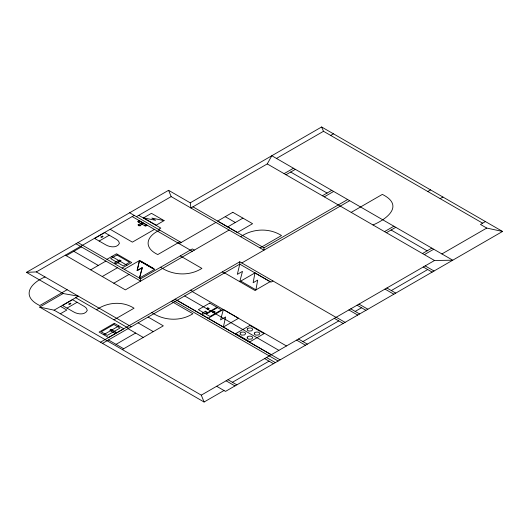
<?xml version="1.0" encoding="UTF-8"?>
<svg xmlns="http://www.w3.org/2000/svg" width="529" height="529" viewBox="0 0 529 529"><rect width="100%" height="100%" fill="white"/><g stroke="black" fill="none" stroke-linecap="round" stroke-linejoin="round"><path stroke-width="0.79" d="M336.021 317.36L239.782 261.795L239.782 264.136L237.329 274.353L242.494 271.37L239.756 281.659L254.971 272.904M255.884 289.918L257.702 280.099L253.146 282.724L254.945 272.918L270.134 281.686L254.945 290.461L224.594 272.904M139.511 260.533L137.183 270.65L142.294 267.694L139.511 278.069L154.699 269.301L139.511 260.533L124.322 269.301M139.484 260.4L137.071 270.564L142.248 267.575L139.511 277.923M223.37 309.505L220.56 319.893L225.625 316.97L223.37 327.041L238.559 318.273L223.37 309.505L208.181 318.273M63.13 293.542L26.45 272.362L168.559 190.314L190.242 202.832L190.909 208.003L267.251 163.924L271.813 155.738L452.745 260.202L434.521 260.493L201.291 395.143L54.103 310.166L39.662 307.091L63.13 293.542L78.332 296.174L54.103 310.166M26.45 272.362L36.322 271.919L134.227 215.396M66.224 255.705L81.42 246.931M136.429 216.665L171.171 196.603L263.964 250.177L263.964 247.837L347.646 199.526M99.148 241.052L105.694 244.801C109.728 247.248 116.988 248.326 119.428 243.347L118.602 241.184L116.79 239.591L104.716 232.581L94.598 238.427L99.148 241.052L109.272 235.207M143.557 217.895L151.466 213.326L164.089 220.619L156.181 225.182L143.557 217.895L155.632 220.302L151.783 218.074L164.089 220.619M138.373 222.054L139.914 221.162M45.071 276.971C30.067 283.24 20.836 296.333 39.754 305.531L67.143 289.72M142.751 222.802L137.963 224.878C139.471 227.781 141.765 223.635 143.438 223.192M144.701 225.711L146.268 224.832M190.242 202.832L321.612 126.986L502.55 231.451L225.513 391.394L216.652 386.276M276.488 158.435L323.503 131.291L482.653 223.178M154.389 229.427L132.382 242.137L110.184 229.315M106.918 259.316L116.512 253.775L131.701 262.543L122.106 268.084M158.528 229.421L160.816 228.098L138.717 215.343M90.677 269.85L105.899 261.068M159.791 230.155C146.394 236.027 142.956 247.486 157.761 254.568L179.926 241.779M330.665 135.424L333.449 133.817M102.242 276.528L117.431 267.76M284.099 173.651L293.469 168.242M286.004 174.749L295.367 169.34M67.011 308.116L73.557 311.865C77.591 314.312 84.845 315.39 87.292 310.417L86.465 308.255L84.653 306.661L72.579 299.645L62.455 305.491L67.011 308.116L77.135 302.271M179.133 243.657L215.905 222.431M60.359 313.776L66.833 310.04L60.577 306.43M113.801 283.207L128.99 274.439M227.734 226.895L242.93 218.127M77.981 242.606L140.628 278.776L192.318 248.934L194.341 250.105M140.555 281.111L125.366 289.879L65.318 255.183M75.958 243.776L140.628 281.117L229.09 230.042M96.509 309.743C107.46 302.066 122.596 300.908 134.049 308.209L113.953 319.814M240.649 236.714C252.67 228.515 269.109 227.688 281.521 235.544L260.07 247.929M322.392 195.756L331.762 190.347M324.29 196.854L333.66 191.445M103.671 334.705L118.853 325.93M100.497 342.217L239.782 261.795M102.52 343.381L239.782 264.136L270.96 282.136L272.99 280.972M241.806 262.966L349.676 200.689M116.049 344.339L135.629 333.039M351.19 212.38L382.348 194.394C404.13 205.265 387.79 218.708 372.985 224.964M122.305 349.543L163.316 325.838L148.127 317.063M427.789 191.505L430.58 189.891M440.148 198.639L442.938 197.033M384.504 231.616L393.874 226.207M386.401 232.714L395.771 227.305M422.473 253.536L431.843 248.127M424.37 254.634L433.74 249.225M485.437 221.572L480.464 224.441L486.74 228.065L502.55 231.451M441.913 253.946L486.74 228.065M232.429 382.288L269.043 361.148M302.932 341.582L338.752 320.898M355.197 311.409L361.519 307.759M391.321 290.553L427.703 269.545M39.662 307.091L204.082 402.014L223.992 390.514M290.685 172.044L327.074 193.052M391.09 230.009L427.154 250.832M267.251 163.924L434.521 260.493M425.171 265.895L434.031 271.007M423.273 266.986L432.133 272.104M386.891 287.994L395.752 293.106M384.993 289.085L393.854 294.203M225.222 216.678L235.332 222.511M192.933 206.832L263.964 247.837M358.986 304.102L367.847 309.22M357.088 305.2L365.949 310.311M350.767 308.85L359.627 313.968M348.869 309.948L357.723 315.059M336.219 317.248L345.08 322.359M334.321 318.339L343.182 323.457M129.671 212.764L181.156 242.494M132.204 216.566L192.318 251.275M240.768 281.104L255.957 289.872M141.21 223.694L137.566 221.585L139.107 220.699L147.108 225.314L145.561 226.207L141.891 224.084M140.727 223.972L141.408 224.362M222.266 271.913L224.296 273.076M180.25 255.904L201.899 268.401C189.369 276.33 172.771 275.503 160.624 267.231M298.501 339.023L307.362 344.134M296.604 340.121L305.464 345.232M140.04 261.015L153.866 268.997M190.658 290.156L192.682 291.327M192.258 291.578L286.44 345.953M184.7 295.969L278.856 350.33M111.811 256.492L127 265.26M177.07 300.346L271.265 354.714M175.033 299.183L280.132 359.859M173.009 300.353L278.109 361.029M171.363 301.299L192.9 313.73C180.435 321.619 163.93 320.792 151.849 312.566M266.51 357.492L275.371 362.61M264.612 358.589L273.473 363.701M73.822 251.315L98.301 265.452M138.089 322.862L153.278 331.63M227.999 379.729L236.853 384.848M226.095 380.827L234.955 385.939M36.322 271.919L131.311 326.763M75.673 297.715L128.653 328.297M128.031 328.654L143.233 337.429M108.458 339.955L123.68 348.75M321.612 126.986L323.503 131.291M168.559 190.314L171.171 196.603M201.291 395.143L204.082 402.014M140.628 278.776L140.628 281.117M240.159 332.999L240.159 334.242L241.733 335.155L244.643 334.903L245.674 333.62L245.033 332.569L243.889 332.093L241.733 332.093L240.159 332.999M247.248 328.906L247.248 330.156L248.822 331.061L251.725 330.817L252.763 329.527L252.121 328.476L250.977 328L248.822 328L247.248 328.906M247.248 337.092L247.248 338.335L248.822 339.248L251.725 338.996L252.763 337.714L252.121 336.662L250.977 336.179L248.822 336.179L247.248 337.092M254.33 332.999L254.33 334.242L255.91 335.155L258.813 334.903L259.851 333.62L259.21 332.569L258.066 332.093L255.91 332.093L254.33 332.999M120.374 260.724L119.66 261.134L118.946 260.724L119.66 260.308L120.374 260.724M208.479 308.526L207.765 308.936L207.044 308.526L207.765 308.109L208.479 308.526M111.791 330.208L111.077 330.618L110.356 330.208L111.077 329.792L111.791 330.208M214.536 312.024L213.822 312.434L213.108 312.024L213.822 311.607L214.536 312.024M120.916 260.724L119.66 261.445L118.403 260.724L119.66 260.003L120.916 260.724M112.327 330.208L111.077 330.929L109.82 330.208L111.077 329.481L112.327 330.208M209.015 308.526L207.765 309.247L206.508 308.526L207.765 307.799L209.015 308.526M215.078 312.024L213.822 312.745L212.572 312.024L213.822 311.297L215.078 312.024M102.355 236.132L100.748 237.058L101.515 237.501L103.122 236.575L102.355 236.132M139.663 221.75L139.134 221.618L139.663 221.75M145.23 224.964L145.462 225.268L145.23 224.964M116.929 254.991L110.64 258.628L123.297 265.935L129.585 262.305L116.929 254.991M118.093 260.751L114.548 262.801L116.069 263.673L119.614 261.63L118.093 260.751M140.853 261.161L140.423 261.412L152.927 268.626L153.357 268.382L140.853 261.161M70.218 303.196L68.605 304.122L69.372 304.565L70.985 303.639L70.218 303.196M232.82 212.294L217.631 221.062L237.382 232.462L252.571 223.694L232.82 212.294M114.297 323.298L99.108 332.073L108.538 337.515L123.726 328.747L114.297 323.298M113.867 324.515L101.211 331.822L107.347 335.366L120.01 328.059L113.867 324.515M112.565 330.195L111.05 331.068L114.588 333.118L116.109 332.238L112.565 330.195M209.742 303.091L198.355 309.67L205.589 313.842L216.976 307.27L209.742 303.091M205.536 311.217L201.992 313.261L203.513 314.14L207.057 312.09L205.536 311.217M217.538 307.62L206.145 314.2L210.059 316.454L221.446 309.875L217.538 307.62M249.9 325.441L235.722 333.62L249.9 341.807L264.077 333.62L249.9 325.441M140.37 225.751L138.902 225.46L138.314 224.58L140.37 225.751"/></g></svg>
